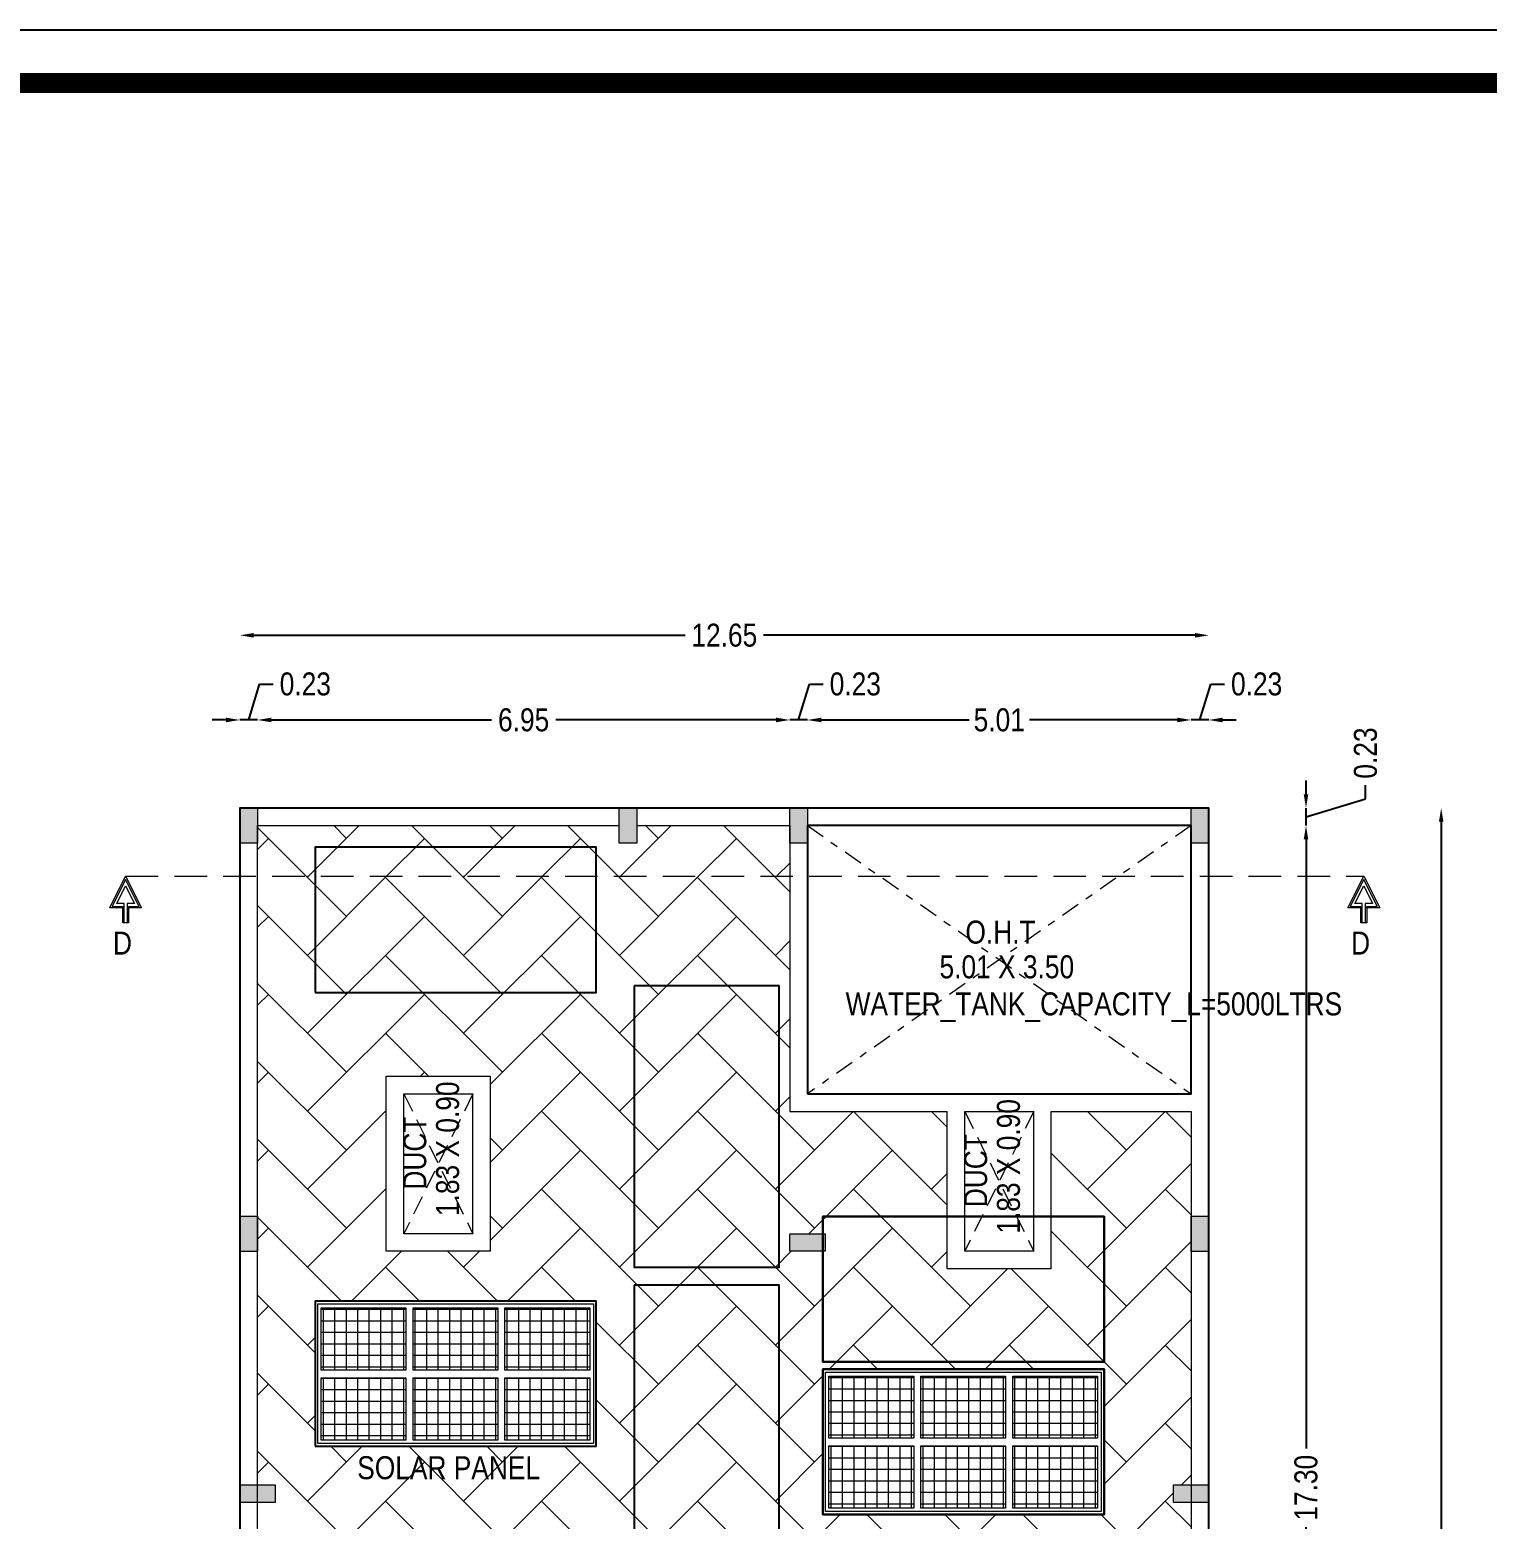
# Model space of a CAD drawing. Header units: metres. Extents: x 3750 to 6203, y 1588 to 3614.
# Drawn here: x 3777.58 to 3796.61, y 1796.74 to 1816.2 of the extents above; entities that cross this region are included whole.
import ezdxf

# ---------------------------------------------------------------- set-up
doc = ezdxf.new("R2010")
doc.units = ezdxf.units.M
for name, pattern in [('DASHDOT2', [0.5, 0.25, -0.125, 0, -0.125]), ('DASHED', [0.75, 0.5, -0.25]), ('HIDDEN2', [0.1875, 0.125, -0.0625])]:
    doc.linetypes.add(name, pattern=pattern)
for name, color, linetype in [('BLK_4_FLR_3_ROOF_AREA', 54, 'Continuous'), ('SOLAR_PANEL', 3, 'Continuous'), ('WATER_TANK_CALCULATION', 2, 'Continuous')]:
    doc.layers.add(name, color=color, linetype=linetype)
doc.styles.add('style2a', font='swissc.ttf')
doc.dimstyles.get("Standard").update_dxf_attribs({"dimtxt": 0.3, "dimasz": 0.18, "dimexe": 0.18, "dimexo": 0.0625, "dimgap": 0.09, "dimtad": 0, "dimzin": 0, "dimdsep": 46, "dimtxsty": 'style2a', "dimcen": 0.09, "dimse1": 1, "dimse2": 1, "dimadec": 0, "dimazin": 0, "dimtfac": 1, "dimtofl": 0, "dimtmove": 0, "dimatfit": 3, "dimfxl": 0, "dimtolj": 1, "dimtzin": 0, "dimarcsym": 0})
pattern_1 = [(45, (-28242.2501, 1571.9487), (0, 1.018233765), [2.16, -0.72]), (135, (-28241.74095, 1572.45784), (1e-16, 1.018233765), [2.16, -0.72])]
pattern_2 = [(0, (1381.8894, 2214.24417), (0, 0.15), []), (90, (1381.8894, 2214.24417), (-0.15, 0), [])]
pattern_3 = [(0, (1375.25971, 2215.13408), (0, 0.15), []), (90, (1375.25971, 2215.13408), (-0.15, 0), [])]

# ---------------------------------------------------------------- blocks, each defined once
blk = doc.blocks.new('*D181')
at = {"color": 0, "lineweight": -2, "ltscale": 10}
for p, q in [((3780.435, 1807.181), (3780.575, 1807.65)), ((3780.575, 1807.65), (3780.755, 1807.65)), ((3780.14, 1807.181), (3779.96, 1807.181)), ((3780.549, 1807.181), (3780.32, 1807.181)), ((3780.729, 1807.181), (3780.909, 1807.181))]:
    blk.add_line(p, q, dxfattribs=at)
at = {"color": 0, "ltscale": 10}
for points in [[(3780.14, 1807.211), (3780.14, 1807.151), (3780.32, 1807.181)], [(3780.729, 1807.211), (3780.729, 1807.151), (3780.549, 1807.181)]]:
    blk.add_solid(points, dxfattribs=at)
at = {"layer": 'Defpoints', "color": 0, "ltscale": 10}
for p in [(3780.32, 1807.181), (3780.32, 1805.726), (3780.549, 1805.726)]:
    blk.add_point(p, dxfattribs=at)
at = {"color": 0, "lineweight": 18, "ltscale": 10, "insert": (3781.174, 1807.65), "char_height": 0.3, "attachment_point": 5, "style": 'style2a'}
blk.add_mtext('\\A1;0.23', dxfattribs=at)
blk = doc.blocks.new('*D182')
at = {"color": 0, "lineweight": -2, "ltscale": 10}
for p, q in [((3780.73, 1807.181), (3783.607, 1807.181)), ((3787.32, 1807.181), (3784.443, 1807.181))]:
    blk.add_line(p, q, dxfattribs=at)
at = {"color": 0, "ltscale": 10}
for points in [[(3780.73, 1807.211), (3780.73, 1807.151), (3780.55, 1807.181)], [(3787.32, 1807.211), (3787.32, 1807.151), (3787.5, 1807.181)]]:
    blk.add_solid(points, dxfattribs=at)
at = {"layer": 'Defpoints', "color": 0, "ltscale": 10}
for p in [(3787.5, 1807.181), (3780.55, 1805.284), (3787.5, 1805.284)]:
    blk.add_point(p, dxfattribs=at)
at = {"color": 0, "lineweight": 18, "ltscale": 10, "insert": (3784.025, 1807.181), "char_height": 0.3, "attachment_point": 5, "style": 'style2a'}
blk.add_mtext('\\A1;6.95', dxfattribs=at)
blk = doc.blocks.new('*D183')
at = {"color": 0, "lineweight": -2, "ltscale": 10}
for p, q in [((3780.5, 1808.287), (3786.133, 1808.287)), ((3792.79, 1808.287), (3787.157, 1808.287))]:
    blk.add_line(p, q, dxfattribs=at)
at = {"color": 0, "ltscale": 10}
for points in [[(3780.5, 1808.317), (3780.5, 1808.257), (3780.32, 1808.287)], [(3792.79, 1808.317), (3792.79, 1808.257), (3792.97, 1808.287)]]:
    blk.add_solid(points, dxfattribs=at)
at = {"layer": 'Defpoints', "color": 0, "ltscale": 10}
for p in [(3780.32, 1808.287), (3780.32, 1806.031), (3792.97, 1806.031)]:
    blk.add_point(p, dxfattribs=at)
at = {"color": 0, "lineweight": 18, "ltscale": 10, "insert": (3786.645, 1808.287), "char_height": 0.3, "attachment_point": 5, "style": 'style2a'}
blk.add_mtext('\\A1;12.65', dxfattribs=at)
blk = doc.blocks.new('*D160')
at = {"color": 0, "lineweight": -2, "ltscale": 10}
for p, q in [((3792.855, 1807.181), (3792.996, 1807.65)), ((3792.996, 1807.65), (3793.176, 1807.65)), ((3792.561, 1807.181), (3792.381, 1807.181)), ((3792.97, 1807.181), (3792.741, 1807.181)), ((3793.15, 1807.181), (3793.33, 1807.181))]:
    blk.add_line(p, q, dxfattribs=at)
at = {"color": 0, "ltscale": 10}
for points in [[(3792.561, 1807.211), (3792.561, 1807.151), (3792.741, 1807.181)], [(3793.15, 1807.211), (3793.15, 1807.151), (3792.97, 1807.181)]]:
    blk.add_solid(points, dxfattribs=at)
at = {"layer": 'Defpoints', "color": 0, "ltscale": 10}
for p in [(3792.741, 1807.181), (3792.741, 1805.726), (3792.97, 1805.726)]:
    blk.add_point(p, dxfattribs=at)
at = {"color": 0, "lineweight": 18, "ltscale": 10, "insert": (3793.595, 1807.65), "char_height": 0.3, "attachment_point": 5, "style": 'style2a'}
blk.add_mtext('\\A1;0.23', dxfattribs=at)
blk = doc.blocks.new('*D161')
at = {"color": 0, "lineweight": -2, "ltscale": 10}
for p, q in [((3796.005, 1805.851), (3796.005, 1794.358)), ((3796.005, 1781.827), (3796.005, 1793.321))]:
    blk.add_line(p, q, dxfattribs=at)
at = {"color": 0, "ltscale": 10}
for points in [[(3795.975, 1805.851), (3796.035, 1805.851), (3796.005, 1806.031)], [(3795.975, 1781.827), (3796.035, 1781.827), (3796.005, 1781.647)]]:
    blk.add_solid(points, dxfattribs=at)
at = {"layer": 'Defpoints', "color": 0, "ltscale": 10}
for p in [(3792.97, 1806.031), (3796.005, 1806.031), (3792.97, 1781.647)]:
    blk.add_point(p, dxfattribs=at)
at = {"color": 0, "lineweight": 18, "ltscale": 10, "insert": (3796.005, 1793.839), "char_height": 0.3, "attachment_point": 5, "rotation": 90, "style": 'style2a'}
blk.add_mtext('\\A1;24.38', dxfattribs=at)
blk = doc.blocks.new('*D162')
at = {"color": 0, "lineweight": -2, "ltscale": 10}
for p, q in [((3794.24, 1806.211), (3794.24, 1806.391)), ((3795.017, 1806.15), (3795.017, 1806.33)), ((3794.24, 1805.916), (3795.017, 1806.15)), ((3794.24, 1805.801), (3794.24, 1806.031)), ((3794.24, 1805.621), (3794.24, 1805.441))]:
    blk.add_line(p, q, dxfattribs=at)
at = {"color": 0, "ltscale": 10}
for points in [[(3794.21, 1806.211), (3794.27, 1806.211), (3794.24, 1806.031)], [(3794.21, 1805.621), (3794.27, 1805.621), (3794.24, 1805.801)]]:
    blk.add_solid(points, dxfattribs=at)
at = {"layer": 'Defpoints', "color": 0, "ltscale": 10}
for p in [(3792.435, 1806.031), (3794.24, 1806.031), (3792.435, 1805.801)]:
    blk.add_point(p, dxfattribs=at)
at = {"color": 0, "lineweight": 18, "ltscale": 10, "insert": (3795.017, 1806.749), "char_height": 0.3, "attachment_point": 5, "rotation": 90, "style": 'style2a'}
blk.add_mtext('\\A1;0.23', dxfattribs=at)
blk = doc.blocks.new('*D166')
at = {"color": 0, "lineweight": -2, "ltscale": 10}
for p, q in [((3794.24, 1805.621), (3794.24, 1797.666)), ((3794.24, 1788.685), (3794.24, 1796.64))]:
    blk.add_line(p, q, dxfattribs=at)
at = {"color": 0, "ltscale": 10}
for points in [[(3794.21, 1805.621), (3794.27, 1805.621), (3794.24, 1805.801)], [(3794.21, 1788.685), (3794.27, 1788.685), (3794.24, 1788.505)]]:
    blk.add_solid(points, dxfattribs=at)
at = {"layer": 'Defpoints', "color": 0, "ltscale": 10}
for p in [(3792.435, 1805.801), (3794.24, 1805.801), (3792.435, 1788.505)]:
    blk.add_point(p, dxfattribs=at)
at = {"color": 0, "lineweight": 18, "ltscale": 10, "insert": (3794.24, 1797.153), "char_height": 0.3, "attachment_point": 5, "rotation": 90, "style": 'style2a'}
blk.add_mtext('\\A1;17.30', dxfattribs=at)
blk = doc.blocks.new('*D185')
at = {"color": 0, "lineweight": -2, "ltscale": 10}
for p, q in [((3787.615, 1807.181), (3787.756, 1807.65)), ((3787.756, 1807.65), (3787.936, 1807.65)), ((3787.321, 1807.181), (3787.141, 1807.181)), ((3787.73, 1807.181), (3787.501, 1807.181)), ((3787.91, 1807.181), (3788.09, 1807.181))]:
    blk.add_line(p, q, dxfattribs=at)
at = {"color": 0, "ltscale": 10}
for points in [[(3787.321, 1807.211), (3787.321, 1807.151), (3787.501, 1807.181)], [(3787.91, 1807.211), (3787.91, 1807.151), (3787.73, 1807.181)]]:
    blk.add_solid(points, dxfattribs=at)
at = {"layer": 'Defpoints', "color": 0, "ltscale": 10}
for p in [(3787.501, 1807.181), (3787.501, 1805.726), (3787.73, 1805.726)]:
    blk.add_point(p, dxfattribs=at)
at = {"color": 0, "lineweight": 18, "ltscale": 10, "insert": (3788.355, 1807.65), "char_height": 0.3, "attachment_point": 5, "style": 'style2a'}
blk.add_mtext('\\A1;0.23', dxfattribs=at)
blk = doc.blocks.new('*D186')
at = {"color": 0, "lineweight": -2, "ltscale": 10}
for p, q in [((3787.911, 1807.181), (3789.842, 1807.181)), ((3792.56, 1807.181), (3790.628, 1807.181))]:
    blk.add_line(p, q, dxfattribs=at)
at = {"color": 0, "ltscale": 10}
for points in [[(3787.911, 1807.211), (3787.911, 1807.151), (3787.731, 1807.181)], [(3792.56, 1807.211), (3792.56, 1807.151), (3792.74, 1807.181)]]:
    blk.add_solid(points, dxfattribs=at)
at = {"layer": 'Defpoints', "color": 0, "ltscale": 10}
for p in [(3787.731, 1807.181), (3787.731, 1805.726), (3792.74, 1805.571)]:
    blk.add_point(p, dxfattribs=at)
at = {"color": 0, "lineweight": 18, "ltscale": 10, "insert": (3790.235, 1807.181), "char_height": 0.3, "attachment_point": 5, "style": 'style2a'}
blk.add_mtext('\\A1;5.01', dxfattribs=at)

msp = doc.modelspace()

# ---------------------------------------------------------------- hatches: boundary and pattern name
at = {"lineweight": 18, "ltscale": 10}
h = msp.add_hatch(color=256, dxfattribs=at)
h.dxf.hatch_style = 1
h.paths.add_polyline_path([(3780.3204, 1805.5713), (3780.5504, 1805.5713), (3780.5504, 1806.0313), (3780.3204, 1806.0313)])
h = msp.add_hatch(color=256, dxfattribs=at)
h.dxf.hatch_style = 1
h.paths.add_polyline_path([(3785.272, 1805.5713), (3785.502, 1805.5713), (3785.502, 1806.0313), (3785.272, 1806.0313)])
h = msp.add_hatch(color=256, dxfattribs=at)
h.dxf.hatch_style = 1
h.paths.add_polyline_path([(3787.4996, 1805.5713), (3787.7296, 1805.5713), (3787.7296, 1806.0313), (3787.4996, 1806.0313)])
h = msp.add_hatch(color=256, dxfattribs=at)
h.dxf.hatch_style = 1
h.paths.add_polyline_path([(3792.7396, 1805.5713), (3792.9696, 1805.5713), (3792.9696, 1806.0313), (3792.7396, 1806.0313)])
h = msp.add_hatch(dxfattribs=at)
h.set_pattern_fill('AR-HBONE', color=256, scale=0.18)
h.set_pattern_definition(pattern_1)
h.paths.add_polyline_path([(3787.4996, 1805.1402), (3787.4996, 1805.8013), (3785.502, 1805.8013), (3785.502, 1805.5713), (3785.272, 1805.5713), (3785.272, 1805.8013), (3780.5504, 1805.8013), (3780.5504, 1805.5713), (3780.5504, 1805.1402)])
h = msp.add_hatch(dxfattribs=at)
h.set_pattern_fill('AR-HBONE', color=256, scale=0.18)
h.set_pattern_definition(pattern_1)
h.paths.add_polyline_path([(3789.5546, 1800.0111), (3789.5546, 1802.0679), (3787.4996, 1802.0679), (3787.4996, 1805.1402), (3780.5504, 1805.1402), (3780.5504, 1797.1921), (3780.7804, 1797.1921), (3780.7804, 1796.9621), (3780.5504, 1796.9621), (3780.5504, 1781.8772), (3785.272, 1781.8772), (3785.272, 1782.1072), (3785.502, 1782.1072), (3785.502, 1781.8772), (3787.2544, 1781.8772), (3787.2544, 1788.5052), (3791.2944, 1788.5052), (3791.2944, 1786.4934), (3792.7396, 1786.4934), (3792.7396, 1788.2752), (3792.5096, 1788.2752), (3792.5096, 1788.5052), (3792.7396, 1788.5052), (3792.7396, 1796.9621), (3792.5096, 1796.9621), (3792.5096, 1797.1921), (3792.7396, 1797.1921), (3792.7396, 1802.0679), (3790.9146, 1802.0679), (3790.9146, 1800.0111)])
h.paths.add_polyline_path([(3787.9312, 1798.7004), (3791.6032, 1798.7004), (3791.6032, 1796.8044), (3787.9312, 1796.8044)], flags=16)
h.paths.add_polyline_path([(3787.9672, 1798.6644), (3791.5672, 1798.6644), (3791.5672, 1796.8404), (3787.9672, 1796.8404)], flags=0)
h.paths.add_polyline_path([(3788.0105, 1797.6987), (3789.118, 1797.6987), (3789.118, 1796.8862), (3788.0105, 1796.8862)], flags=0)
h.paths.add_polyline_path([(3788.0105, 1797.7982), (3788.0105, 1798.6107), (3789.118, 1798.6107), (3789.118, 1797.7982)], flags=0)
h.paths.add_polyline_path([(3784.9735, 1796.4349), (3784.9735, 1794.5389), (3781.3015, 1794.5389), (3781.3015, 1796.4349)], flags=16)
h.paths.add_polyline_path([(3784.9735, 1797.6943), (3781.3015, 1797.6943), (3781.3015, 1799.5903), (3784.9735, 1799.5903)], flags=16)
h.paths.add_polyline_path([(3784.9375, 1796.3989), (3784.9375, 1794.5749), (3781.3375, 1794.5749), (3781.3375, 1796.3989)], flags=0)
h.paths.add_polyline_path([(3784.9375, 1797.7303), (3781.3375, 1797.7303), (3781.3375, 1799.5543), (3784.9375, 1799.5543)], flags=0)
h.paths.add_polyline_path([(3784.8883, 1796.3452), (3784.8883, 1795.5327), (3783.7808, 1795.5327), (3783.7808, 1796.3452)], flags=0)
h.paths.add_polyline_path([(3784.8883, 1797.7761), (3783.7808, 1797.7761), (3783.7808, 1798.5886), (3784.8883, 1798.5886)], flags=0)
h.paths.add_polyline_path([(3789.2105, 1797.6987), (3790.318, 1797.6987), (3790.318, 1796.8862), (3789.2105, 1796.8862)], flags=0)
h.paths.add_polyline_path([(3784.8883, 1795.4332), (3784.8883, 1794.6207), (3783.7808, 1794.6207), (3783.7808, 1795.4332)], flags=0)
h.paths.add_polyline_path([(3784.8883, 1798.6881), (3783.7808, 1798.6881), (3783.7808, 1799.5006), (3784.8883, 1799.5006)], flags=0)
h.paths.add_polyline_path([(3789.2105, 1797.7982), (3789.2105, 1798.6107), (3790.318, 1798.6107), (3790.318, 1797.7982)], flags=0)
h.paths.add_polyline_path([(3783.6883, 1796.3452), (3783.6883, 1795.5327), (3782.5808, 1795.5327), (3782.5808, 1796.3452)], flags=0)
h.paths.add_polyline_path([(3783.6883, 1797.7761), (3782.5808, 1797.7761), (3782.5808, 1798.5886), (3783.6883, 1798.5886)], flags=0)
h.paths.add_polyline_path([(3787.4996, 1800.2411), (3787.4996, 1800.4711), (3787.9596, 1800.4711), (3787.9596, 1800.2411)], flags=16)
h.paths.add_polyline_path([(3787.4996, 1793.8421), (3787.9596, 1793.8421), (3787.9596, 1793.6121), (3787.4996, 1793.6121)], flags=16)
h.paths.add_polyline_path([(3783.6883, 1795.4332), (3783.6883, 1794.6207), (3782.5808, 1794.6207), (3782.5808, 1795.4332)], flags=0)
h.paths.add_polyline_path([(3783.6883, 1798.6881), (3782.5808, 1798.6881), (3782.5808, 1799.5006), (3783.6883, 1799.5006)], flags=0)
h.paths.add_polyline_path([(3790.4105, 1797.6987), (3791.518, 1797.6987), (3791.518, 1796.8862), (3790.4105, 1796.8862)], flags=0)
h.paths.add_polyline_path([(3790.4105, 1797.7982), (3790.4105, 1798.6107), (3791.518, 1798.6107), (3791.518, 1797.7982)], flags=0)
h.paths.add_polyline_path([(3782.4883, 1796.3452), (3782.4883, 1795.5327), (3781.3808, 1795.5327), (3781.3808, 1796.3452)], flags=0)
h.paths.add_polyline_path([(3782.4883, 1797.7761), (3781.3808, 1797.7761), (3781.3808, 1798.5886), (3782.4883, 1798.5886)], flags=0)
h.paths.add_polyline_path([(3783.5912, 1800.2411), (3782.2312, 1800.2411), (3782.2312, 1802.5279), (3783.5912, 1802.5279)], flags=16)
h.paths.add_polyline_path([(3787.9312, 1792.7188), (3791.6032, 1792.7188), (3791.6032, 1790.8228), (3787.9312, 1790.8228)], flags=16)
h.paths.add_polyline_path([(3787.9672, 1792.6828), (3791.5672, 1792.6828), (3791.5672, 1790.8588), (3787.9672, 1790.8588)], flags=0)
h.paths.add_polyline_path([(3782.4883, 1795.4332), (3782.4883, 1794.6207), (3781.3808, 1794.6207), (3781.3808, 1795.4332)], flags=0)
h.paths.add_polyline_path([(3782.4883, 1798.6881), (3781.3808, 1798.6881), (3781.3808, 1799.5006), (3782.4883, 1799.5006)], flags=0)
h.paths.add_polyline_path([(3788.0105, 1792.6291), (3789.118, 1792.6291), (3789.118, 1791.8166), (3788.0105, 1791.8166)], flags=0)
h.paths.add_polyline_path([(3783.5912, 1793.6121), (3783.5912, 1791.3252), (3782.2312, 1791.3252), (3782.2312, 1793.6121)], flags=16)
h.paths.add_polyline_path([(3783.3612, 1800.4711), (3782.4612, 1800.4711), (3782.4612, 1802.2979), (3783.3612, 1802.2979)], flags=0)
h.paths.add_polyline_path([(3783.3612, 1793.3821), (3783.3612, 1791.5552), (3782.4612, 1791.5552), (3782.4612, 1793.3821)], flags=0)
h.paths.add_polyline_path([(3789.2105, 1792.6291), (3790.318, 1792.6291), (3790.318, 1791.8166), (3789.2105, 1791.8166)], flags=0)
h.paths.add_polyline_path([(3788.0105, 1791.7171), (3789.118, 1791.7171), (3789.118, 1790.9046), (3788.0105, 1790.9046)], flags=0)
h.paths.add_polyline_path([(3790.4105, 1792.6291), (3791.518, 1792.6291), (3791.518, 1791.8166), (3790.4105, 1791.8166)], flags=0)
h.paths.add_polyline_path([(3789.2105, 1791.7171), (3790.318, 1791.7171), (3790.318, 1790.9046), (3789.2105, 1790.9046)], flags=0)
h.paths.add_polyline_path([(3790.4105, 1791.7171), (3791.518, 1791.7171), (3791.518, 1790.9046), (3790.4105, 1790.9046)], flags=0)
h.paths.add_polyline_path([(3784.9735, 1790.1626), (3784.9735, 1788.2666), (3781.3015, 1788.2666), (3781.3015, 1790.1626)], flags=16)
h.paths.add_polyline_path([(3784.9375, 1790.1266), (3784.9375, 1788.3026), (3781.3375, 1788.3026), (3781.3375, 1790.1266)], flags=0)
h.paths.add_polyline_path([(3784.8883, 1790.0729), (3784.8883, 1789.2604), (3783.7808, 1789.2604), (3783.7808, 1790.0729)], flags=0)
h.paths.add_polyline_path([(3783.6883, 1790.0729), (3783.6883, 1789.2604), (3782.5808, 1789.2604), (3782.5808, 1790.0729)], flags=0)
h.paths.add_polyline_path([(3784.8883, 1789.1609), (3784.8883, 1788.3484), (3783.7808, 1788.3484), (3783.7808, 1789.1609)], flags=0)
h.paths.add_polyline_path([(3782.4883, 1790.0729), (3782.4883, 1789.2604), (3781.3808, 1789.2604), (3781.3808, 1790.0729)], flags=0)
h.paths.add_polyline_path([(3783.6883, 1789.1609), (3783.6883, 1788.3484), (3782.5808, 1788.3484), (3782.5808, 1789.1609)], flags=0)
h.paths.add_polyline_path([(3785.502, 1788.5052), (3785.502, 1788.0452), (3785.272, 1788.0452), (3785.272, 1788.5052)], flags=16)
h.paths.add_polyline_path([(3782.4883, 1789.1609), (3782.4883, 1788.3484), (3781.3808, 1788.3484), (3781.3808, 1789.1609)], flags=0)
h.paths.add_polyline_path([(3784.9735, 1785.999), (3784.9735, 1784.103), (3781.3015, 1784.103), (3781.3015, 1785.999)], flags=16)
h.paths.add_polyline_path([(3784.9375, 1785.963), (3784.9375, 1784.139), (3781.3375, 1784.139), (3781.3375, 1785.963)], flags=0)
h.paths.add_polyline_path([(3784.8883, 1785.9093), (3784.8883, 1785.0968), (3783.7808, 1785.0968), (3783.7808, 1785.9093)], flags=0)
h.paths.add_polyline_path([(3783.6883, 1785.9093), (3783.6883, 1785.0968), (3782.5808, 1785.0968), (3782.5808, 1785.9093)], flags=0)
h.paths.add_polyline_path([(3782.4883, 1785.9093), (3782.4883, 1785.0968), (3781.3808, 1785.0968), (3781.3808, 1785.9093)], flags=0)
h.paths.add_polyline_path([(3784.8883, 1784.9973), (3784.8883, 1784.1848), (3783.7808, 1784.1848), (3783.7808, 1784.9973)], flags=0)
h.paths.add_polyline_path([(3783.6883, 1784.9973), (3783.6883, 1784.1848), (3782.5808, 1784.1848), (3782.5808, 1784.9973)], flags=0)
h.paths.add_polyline_path([(3782.4883, 1784.9973), (3782.4883, 1784.1848), (3781.3808, 1784.1848), (3781.3808, 1784.9973)], flags=0)
h.paths.add_polyline_path([(3786.1321, 1794.4754), (3788.7565, 1794.4754), (3788.7565, 1794.947), (3786.1321, 1794.947)], flags=24)
h.paths.add_polyline_path([(3781.7736, 1797.1787), (3784.1678, 1797.1787), (3784.1678, 1797.6503), (3781.7736, 1797.6503)], flags=24)
h.paths.add_polyline_path([(3781.7736, 1794.0233), (3784.1678, 1794.0233), (3784.1678, 1794.4949), (3781.7736, 1794.4949)], flags=24)
h.paths.add_polyline_path([(3781.7736, 1783.5874), (3784.1678, 1783.5874), (3784.1678, 1784.059), (3781.7736, 1784.059)], flags=24)
h.paths.add_polyline_path([(3781.7736, 1787.751), (3784.1678, 1787.751), (3784.1678, 1788.2226), (3781.7736, 1788.2226)], flags=24)
h.paths.add_polyline_path([(3788.4033, 1790.3072), (3790.7974, 1790.3072), (3790.7974, 1790.7788), (3788.4033, 1790.7788)], flags=24)
h.paths.add_polyline_path([(3788.4033, 1796.2888), (3790.7974, 1796.2888), (3790.7974, 1796.7604), (3788.4033, 1796.7604)], flags=24)
h.paths.add_polyline_path([(3783.2643, 1791.7087), (3783.2643, 1793.6502), (3782.8023, 1793.6502), (3782.8023, 1791.7087)], flags=24)
h.paths.add_polyline_path([(3782.8389, 1792.0528), (3782.8389, 1793.0913), (3782.3673, 1793.0913), (3782.3673, 1792.0528)], flags=8)
h.paths.add_polyline_path([(3783.2643, 1800.6245), (3783.2643, 1802.5661), (3782.8023, 1802.5661), (3782.8023, 1800.6245)], flags=24)
h.paths.add_polyline_path([(3782.8389, 1800.9686), (3782.8389, 1802.0071), (3782.3673, 1802.0071), (3782.3673, 1800.9686)], flags=8)
h = msp.add_hatch(color=256, dxfattribs=at)
h.dxf.hatch_style = 1
h.paths.add_polyline_path([(3780.3204, 1800.2401), (3780.5504, 1800.2401), (3780.5504, 1800.7001), (3780.3204, 1800.7001)])
h = msp.add_hatch(color=256, dxfattribs=at)
h.dxf.hatch_style = 1
h.paths.add_polyline_path([(3792.7396, 1800.2401), (3792.9696, 1800.2401), (3792.9696, 1800.7001), (3792.7396, 1800.7001)])
h = msp.add_hatch(color=256, dxfattribs=at)
h.dxf.hatch_style = 1
h.paths.add_polyline_path([(3787.4996, 1800.4711), (3787.4996, 1800.2411), (3787.9596, 1800.2411), (3787.9596, 1800.4711)])
at = {"linetype": 'ByBlock', "lineweight": 18}
h = msp.add_hatch(dxfattribs=at)
h.set_pattern_fill('NET', color=256, scale=1.2)
h.set_pattern_definition(pattern_3)
h.paths.add_polyline_path([(3782.4883, 1799.5006), (3781.3808, 1799.5006), (3781.3808, 1798.6881), (3782.4883, 1798.6881)])
h = msp.add_hatch(dxfattribs=at)
h.set_pattern_fill('NET', color=256, scale=1.2)
h.set_pattern_definition(pattern_3)
h.paths.add_polyline_path([(3783.6883, 1799.5006), (3782.5808, 1799.5006), (3782.5808, 1798.6881), (3783.6883, 1798.6881)])
h = msp.add_hatch(dxfattribs=at)
h.set_pattern_fill('NET', color=256, scale=1.2)
h.set_pattern_definition(pattern_3)
h.paths.add_polyline_path([(3784.8883, 1799.5006), (3783.7808, 1799.5006), (3783.7808, 1798.6881), (3784.8883, 1798.6881)])
h = msp.add_hatch(dxfattribs=at)
h.set_pattern_fill('NET', color=256, scale=1.2)
h.set_pattern_definition(pattern_3)
h.paths.add_polyline_path([(3782.4883, 1798.5886), (3781.3808, 1798.5886), (3781.3808, 1797.7761), (3782.4883, 1797.7761)])
h = msp.add_hatch(dxfattribs=at)
h.set_pattern_fill('NET', color=256, scale=1.2)
h.set_pattern_definition(pattern_3)
h.paths.add_polyline_path([(3783.6883, 1798.5886), (3782.5808, 1798.5886), (3782.5808, 1797.7761), (3783.6883, 1797.7761)])
h = msp.add_hatch(dxfattribs=at)
h.set_pattern_fill('NET', color=256, scale=1.2)
h.set_pattern_definition(pattern_3)
h.paths.add_polyline_path([(3784.8883, 1798.5886), (3783.7808, 1798.5886), (3783.7808, 1797.7761), (3784.8883, 1797.7761)])
h = msp.add_hatch(dxfattribs=at)
h.set_pattern_fill('NET', color=256, scale=1.2)
h.set_pattern_definition(pattern_2)
h.paths.add_polyline_path([(3789.118, 1798.6107), (3788.0105, 1798.6107), (3788.0105, 1797.7982), (3789.118, 1797.7982)])
h = msp.add_hatch(dxfattribs=at)
h.set_pattern_fill('NET', color=256, scale=1.2)
h.set_pattern_definition(pattern_2)
h.paths.add_polyline_path([(3790.318, 1798.6107), (3789.2105, 1798.6107), (3789.2105, 1797.7982), (3790.318, 1797.7982)])
h = msp.add_hatch(dxfattribs=at)
h.set_pattern_fill('NET', color=256, scale=1.2)
h.set_pattern_definition(pattern_2)
h.paths.add_polyline_path([(3791.518, 1798.6107), (3790.4105, 1798.6107), (3790.4105, 1797.7982), (3791.518, 1797.7982)])
h = msp.add_hatch(dxfattribs=at)
h.set_pattern_fill('NET', color=256, scale=1.2)
h.set_pattern_definition(pattern_2)
h.paths.add_polyline_path([(3789.118, 1797.6987), (3788.0105, 1797.6987), (3788.0105, 1796.8862), (3789.118, 1796.8862)])
h = msp.add_hatch(dxfattribs=at)
h.set_pattern_fill('NET', color=256, scale=1.2)
h.set_pattern_definition(pattern_2)
h.paths.add_polyline_path([(3790.318, 1797.6987), (3789.2105, 1797.6987), (3789.2105, 1796.8862), (3790.318, 1796.8862)])
h = msp.add_hatch(dxfattribs=at)
h.set_pattern_fill('NET', color=256, scale=1.2)
h.set_pattern_definition(pattern_2)
h.paths.add_polyline_path([(3791.518, 1797.6987), (3790.4105, 1797.6987), (3790.4105, 1796.8862), (3791.518, 1796.8862)])
at = {"lineweight": 18, "ltscale": 10}
h = msp.add_hatch(color=256, dxfattribs=at)
h.dxf.hatch_style = 1
h.paths.add_polyline_path([(3780.3204, 1797.1921), (3780.3204, 1796.9621), (3780.7804, 1796.9621), (3780.7804, 1797.1921)])
h = msp.add_hatch(color=256, dxfattribs=at)
h.dxf.hatch_style = 1
h.paths.add_polyline_path([(3792.5096, 1797.1921), (3792.5096, 1796.9621), (3792.9696, 1796.9621), (3792.9696, 1797.1921)])

# ---------------------------------------------------------------- linework, layer by layer
for p, q in [((3780.3204, 1781.6472, 3.6689), (3780.3204, 1806.0313, 3.6689)), ((3780.3204, 1806.0313, 3.6689), (3792.9696, 1806.0313, 3.6689)), ((3792.9696, 1806.0313, 3.6689), (3792.9696, 1781.6472, 3.6689)), ((3780.5504, 1781.8772, 3.6689), (3780.5504, 1805.8013, 3.6689)), ((3780.5504, 1805.8013, 3.6689), (3785.272, 1805.8013, 3.6689)), ((3785.502, 1805.8013, 3.6689), (3787.4996, 1805.8013, 3.6689)), ((3787.4996, 1805.8013, 3.6689), (3787.4996, 1802.0679, 3.6689)), ((3787.7296, 1805.8013, 3.6689), (3792.7396, 1805.8013, 3.6689)), ((3787.7296, 1805.8013, 3.6689), (3787.7296, 1802.2979, 3.6689)), ((3792.7396, 1805.8013, 3.6689), (3792.7396, 1802.2979, 3.6689)), ((3782.2312, 1802.5279, 3.6689), (3783.5912, 1802.5279, 3.6689)), ((3782.2312, 1800.2411, 3.6689), (3782.2312, 1802.5279, 3.6689)), ((3783.5912, 1800.2411, 3.6689), (3783.5912, 1802.5279, 3.6689)), ((3782.4612, 1802.2979, 3.6689), (3783.3612, 1802.2979, 3.6689)), ((3782.4612, 1800.4711, 3.6689), (3782.4612, 1802.2979, 3.6689)), ((3783.3612, 1800.4711, 3.6689), (3783.3612, 1802.2979, 3.6689)), ((3787.7296, 1802.2979, 3.6689), (3792.7396, 1802.2979, 3.6689)), ((3787.4996, 1802.0679, 3.6689), (3789.5546, 1802.0679, 3.6689)), ((3789.5546, 1800.0111, 3.6689), (3789.5546, 1802.0679, 3.6689)), ((3789.7846, 1802.0679, 3.6689), (3790.6846, 1802.0679, 3.6689)), ((3789.7846, 1800.2411, 3.6689), (3789.7846, 1802.0679, 3.6689)), ((3790.6846, 1800.2411, 3.6689), (3790.6846, 1802.0679, 3.6689)), ((3790.9146, 1802.0679, 3.6689), (3792.7396, 1802.0679, 3.6689)), ((3790.9146, 1800.0111, 3.6689), (3790.9146, 1802.0679, 3.6689)), ((3792.7396, 1802.0679, 3.6689), (3792.7396, 1781.8772, 3.6689)), ((3783.3612, 1800.4711, 3.6689), (3782.4612, 1800.4711, 3.6689)), ((3783.5912, 1800.2411, 3.6689), (3782.2312, 1800.2411, 3.6689)), ((3790.6846, 1800.2411, 3.6689), (3789.7846, 1800.2411, 3.6689)), ((3790.9146, 1800.0111, 3.6689), (3789.5546, 1800.0111, 3.6689))]:
    msp.add_line(p, q, dxfattribs=at)
at = {"linetype": 'DASHDOT2', "lineweight": 18}
for p, q in [((3787.7296, 1805.8013, 3.6689), (3792.7396, 1802.2979, 3.6689)), ((3792.7396, 1805.8013, 3.6689), (3787.7296, 1802.2979, 3.6689))]:
    msp.add_line(p, q, dxfattribs=at)
at = {"linetype": 'ByBlock', "lineweight": 18}
for p, q in [((3778.6213, 1804.7262), (3778.8283, 1805.1402)), ((3778.8283, 1805.1402), (3779.0366, 1804.7254)), ((3794.7869, 1804.7262), (3794.9939, 1805.1402)), ((3794.9939, 1805.1402), (3795.2022, 1804.7254)), ((3778.7899, 1804.7254), (3778.6201, 1804.7254)), ((3778.7899, 1804.5319), (3778.7899, 1804.7254)), ((3779.0366, 1804.7254), (3778.8667, 1804.7254)), ((3778.8667, 1804.7254), (3778.8667, 1804.5319)), ((3794.9556, 1804.7254), (3794.7857, 1804.7254)), ((3794.9556, 1804.5319), (3794.9556, 1804.7254)), ((3795.2022, 1804.7254), (3795.0323, 1804.7254)), ((3795.0323, 1804.7254), (3795.0323, 1804.5319)), ((3778.8667, 1804.5319), (3778.7899, 1804.5319)), ((3795.0323, 1804.5319), (3794.9556, 1804.5319))]:
    msp.add_line(p, q, dxfattribs=at)
at = {"linetype": 'DASHED', "lineweight": 18, "ltscale": 0.85}
msp.add_line((3778.8283, 1805.1402), (3794.9939, 1805.1402), dxfattribs=at)
at = {"linetype": 'HIDDEN2', "lineweight": 18, "ltscale": 2}
for p, q in [((3783.3612, 1802.2979, 3.6689), (3782.4612, 1800.4711, 3.6689)), ((3782.4612, 1802.2979, 3.6689), (3783.3612, 1800.4711, 3.6689)), ((3790.6846, 1802.0679, 3.6689), (3789.7846, 1800.2411, 3.6689)), ((3789.7846, 1802.0679, 3.6689), (3790.6846, 1800.2411, 3.6689))]:
    msp.add_line(p, q, dxfattribs=at)
msp.add_lwpolyline([(3757.3408, 1816.1962), (3848.9056, 1816.1962), (3848.9056, 1743.751), (3757.3408, 1743.751)], close=True)
at = {"const_width": 0.2622}
msp.add_lwpolyline([(3758.0356, 1744.4458), (3848.2108, 1744.4458), (3848.2108, 1815.5014), (3758.0356, 1815.5014)], close=True, dxfattribs=at)
at = {"lineweight": 18, "ltscale": 10, "elevation": 3.6689}
for points in [[(3780.5504, 1805.5713), (3780.3204, 1805.5713), (3780.3204, 1806.0313), (3780.5504, 1806.0313), (3780.5504, 1805.5713)], [(3785.502, 1805.5713), (3785.272, 1805.5713), (3785.272, 1806.0313), (3785.502, 1806.0313), (3785.502, 1805.5713)], [(3787.7296, 1805.5713), (3787.4996, 1805.5713), (3787.4996, 1806.0313), (3787.7296, 1806.0313), (3787.7296, 1805.5713)], [(3792.9696, 1805.5713), (3792.7396, 1805.5713), (3792.7396, 1806.0313), (3792.9696, 1806.0313), (3792.9696, 1805.5713)], [(3780.5504, 1800.2401), (3780.3204, 1800.2401), (3780.3204, 1800.7001), (3780.5504, 1800.7001), (3780.5504, 1800.2401)], [(3792.9696, 1800.2401), (3792.7396, 1800.2401), (3792.7396, 1800.7001), (3792.9696, 1800.7001), (3792.9696, 1800.2401)], [(3787.4996, 1800.2411), (3787.4996, 1800.4711), (3787.9596, 1800.4711), (3787.9596, 1800.2411), (3787.4996, 1800.2411)], [(3780.3204, 1796.9621), (3780.3204, 1797.1921), (3780.7804, 1797.1921), (3780.7804, 1796.9621), (3780.3204, 1796.9621)], [(3792.5096, 1796.9621), (3792.5096, 1797.1921), (3792.9696, 1797.1921), (3792.9696, 1796.9621), (3792.5096, 1796.9621)]]:
    msp.add_lwpolyline(points, dxfattribs=at)
at = {"linetype": 'ByBlock', "lineweight": 18}
for points in [[(3778.8283, 1805.099), (3778.6511, 1804.7446), (3778.7899, 1804.7446), (3778.7899, 1804.7262)], [(3778.8091, 1804.5319), (3778.8091, 1804.783), (3778.7132, 1804.783), (3778.8283, 1805.0132), (3778.9434, 1804.783), (3778.8475, 1804.783), (3778.8475, 1804.7638), (3778.8475, 1804.5319)], [(3778.8667, 1804.7254), (3778.8667, 1804.7446), (3779.0055, 1804.7446), (3778.8283, 1805.099)], [(3794.9939, 1805.099), (3794.8167, 1804.7446), (3794.9556, 1804.7446), (3794.9556, 1804.7262)], [(3794.9747, 1804.5319), (3794.9747, 1804.783), (3794.8788, 1804.783), (3794.9939, 1805.0132), (3795.109, 1804.783), (3795.0131, 1804.783), (3795.0131, 1804.7638), (3795.0131, 1804.5319)], [(3795.0323, 1804.7254), (3795.0323, 1804.7446), (3795.1711, 1804.7446), (3794.9939, 1805.099)], [(3781.3015, 1797.6943), (3784.9735, 1797.6943), (3784.9735, 1799.5903), (3781.3015, 1799.5903), (3781.3015, 1797.6943)], [(3781.3375, 1799.5543), (3784.9375, 1799.5543), (3784.9375, 1797.7303), (3781.3375, 1797.7303), (3781.3375, 1799.5543)], [(3787.9672, 1798.6644), (3791.5672, 1798.6644), (3791.5672, 1796.8404), (3787.9672, 1796.8404), (3787.9672, 1798.6644)]]:
    msp.add_lwpolyline(points, dxfattribs=at)
for points in [[(3781.3015, 1799.5903), (3784.9735, 1799.5903), (3784.9735, 1797.6943), (3781.3015, 1797.6943)], [(3781.3808, 1799.5006), (3782.4883, 1799.5006), (3782.4883, 1798.6881), (3781.3808, 1798.6881)], [(3782.5808, 1799.5006), (3783.6883, 1799.5006), (3783.6883, 1798.6881), (3782.5808, 1798.6881)], [(3783.7808, 1799.5006), (3784.8883, 1799.5006), (3784.8883, 1798.6881), (3783.7808, 1798.6881)], [(3781.3808, 1798.5886), (3782.4883, 1798.5886), (3782.4883, 1797.7761), (3781.3808, 1797.7761)], [(3782.5808, 1798.5886), (3783.6883, 1798.5886), (3783.6883, 1797.7761), (3782.5808, 1797.7761)], [(3783.7808, 1798.5886), (3784.8883, 1798.5886), (3784.8883, 1797.7761), (3783.7808, 1797.7761)], [(3788.0105, 1798.6107), (3789.118, 1798.6107), (3789.118, 1797.7982), (3788.0105, 1797.7982)], [(3789.2105, 1798.6107), (3790.318, 1798.6107), (3790.318, 1797.7982), (3789.2105, 1797.7982)], [(3790.4105, 1798.6107), (3791.518, 1798.6107), (3791.518, 1797.7982), (3790.4105, 1797.7982)], [(3788.0105, 1797.6987), (3789.118, 1797.6987), (3789.118, 1796.8862), (3788.0105, 1796.8862)], [(3789.2105, 1797.6987), (3790.318, 1797.6987), (3790.318, 1796.8862), (3789.2105, 1796.8862)], [(3790.4105, 1797.6987), (3791.518, 1797.6987), (3791.518, 1796.8862), (3790.4105, 1796.8862)]]:
    msp.add_lwpolyline(points, close=True, dxfattribs=at)
at = {"layer": 'BLK_4_FLR_3_ROOF_AREA', "color": 54, "elevation": 3.6689}
msp.add_lwpolyline([(3780.3204, 1781.6472), (3792.9696, 1781.6472), (3792.9696, 1806.0313), (3780.3204, 1806.0313)], close=True, dxfattribs=at)
at = {"layer": 'SOLAR_PANEL'}
for points in [[(3781.3015, 1803.6225), (3784.9735, 1803.6225), (3784.9735, 1805.5185), (3781.3015, 1805.5185)], [(3785.4668, 1803.7065), (3785.4668, 1800.0345), (3787.3628, 1800.0345), (3787.3628, 1803.7065)], [(3787.9312, 1800.6949), (3791.6032, 1800.6949), (3791.6032, 1798.7989), (3787.9312, 1798.7989)], [(3787.9312, 1798.7989), (3791.6032, 1798.7989), (3791.6032, 1800.6949), (3787.9312, 1800.6949)], [(3785.4668, 1799.8005), (3785.4668, 1796.1285), (3787.3628, 1796.1285), (3787.3628, 1799.8005)], [(3781.3015, 1797.6943), (3784.9735, 1797.6943), (3784.9735, 1799.5903), (3781.3015, 1799.5903)], [(3787.9312, 1798.7004), (3791.6032, 1798.7004), (3791.6032, 1796.8044), (3787.9312, 1796.8044)], [(3787.9312, 1796.8044), (3791.6032, 1796.8044), (3791.6032, 1798.7004), (3787.9312, 1798.7004)]]:
    msp.add_lwpolyline(points, close=True, dxfattribs=at)
for points in [[(3787.9312, 1798.7989), (3791.6032, 1798.7989), (3791.6032, 1800.6949), (3787.9312, 1800.6949), (3787.9312, 1798.7989)], [(3787.9312, 1796.8044), (3791.6032, 1796.8044), (3791.6032, 1798.7004), (3787.9312, 1798.7004), (3787.9312, 1796.8044)]]:
    msp.add_lwpolyline(points, dxfattribs=at)
at = {"layer": 'WATER_TANK_CALCULATION', "elevation": 3.6689}
msp.add_lwpolyline([(3787.7296, 1802.2979), (3792.7396, 1802.2979), (3792.7396, 1805.8013), (3787.7296, 1805.8013)], close=True, dxfattribs=at)

# ---------------------------------------------------------------- texts
at = {"lineweight": 18, "style": 'style2a'}
for s, p in [('D', (3778.6629, 1804.1168)), ('O.H.T', (3789.793, 1804.2602)), ('D', (3794.8285, 1804.1168)), ('5.01 X 3.50', (3789.4544, 1803.8068)), ('SOLAR PANEL', (3781.8522, 1797.2645))]:
    msp.add_text(s, height=0.3, dxfattribs=at).set_placement(p)
for s, p in [('1.83 X 0.90', (3783.1812, 1800.7015, 3.6689)), ('1.83 X 0.90', (3790.5046, 1800.4715, 3.6689)), ('DUCT', (3782.7531, 1801.0472, 7.3378)), ('DUCT', (3790.0765, 1800.8172, 7.3378))]:
    msp.add_text(s, height=0.3, rotation=90, dxfattribs=at).set_placement(p)
at = {"layer": 'WATER_TANK_CALCULATION', "color": 150, "insert": (3788.2285, 1803.6229), "char_height": 0.3, "width": 5.886899, "attachment_point": 1, "style": 'style2a'}
msp.add_mtext('WATER_TANK_CAPACITY_L=5000LTRS', dxfattribs=at)

# ---------------------------------------------------------------- dimensions: what is measured, and where the dimension line sits
at = {"lineweight": 18, "ltscale": 10}
for base, p1, p2, override, picture, middle in [((3780.3204, 1808.2866, 3.6689), (3792.9696, 1806.0313, 3.6689), (3780.3204, 1806.0313, 3.6689), {"dimtxt": 0.3, "dimdec": 2, "dimtxsty": 'style2a'}, '*D183', (3786.645, 1808.2866, 3.6689)), ((3780.3204, 1807.1806, 3.6689), (3780.549, 1805.7265, 3.6689), (3780.3204, 1805.7265, 3.6689), {"dimtmove": 1}, '*D181', (3780.8454, 1807.6498, 3.6689)), ((3787.501, 1807.1806, 3.6689), (3787.7296, 1805.7265, 3.6689), (3787.501, 1805.7265, 3.6689), {"dimtmove": 1}, '*D185', (3788.0261, 1807.6498, 3.6689)), ((3792.741, 1807.1806, 3.6689), (3792.9696, 1805.7265, 3.6689), (3792.741, 1805.7265, 3.6689), {"dimtmove": 1}, '*D160', (3793.2661, 1807.6498, 3.6689)), ((3787.4996, 1807.1806, 3.6689), (3780.5504, 1805.2845, 3.6689), (3787.4996, 1805.2845, 3.6689), {"dimtmove": 1}, '*D182', (3784.025, 1807.1806, 3.6689)), ((3787.731, 1807.1806, 3.6689), (3792.7396, 1805.5713, 3.6689), (3787.731, 1805.7265, 3.6689), {"dimtmove": 1}, '*D186', (3790.2353, 1807.1806, 3.6689))]:
    dim = msp.add_linear_dim(base=base, p1=p1, p2=p2, dimstyle='Standard', override=override, dxfattribs=at)
    dim.commit()
    dim.dimension.update_dxf_attribs({"geometry": picture, "text_midpoint": middle})
for base, p1, p2, picture, middle in [((3794.2399, 1806.0313, 3.6689), (3792.4347, 1805.8013, 3.6689), (3792.4347, 1806.0313, 3.6689), '*D162', (3795.0174, 1806.4196, 3.6689)), ((3796.0052, 1806.0313, 3.6689), (3792.9696, 1781.6472, 3.6689), (3792.9696, 1806.0313, 3.6689), '*D161', (3796.0052, 1793.8393, 3.6689)), ((3794.2399, 1805.8013, 3.6689), (3792.4347, 1788.5052, 3.6689), (3792.4347, 1805.8013, 3.6689), '*D166', (3794.2399, 1797.1533, 3.6689))]:
    dim = msp.add_linear_dim(base=base, p1=p1, p2=p2, angle=90, dimstyle='Standard', override={"dimtmove": 1}, dxfattribs=at)
    dim.commit()
    dim.dimension.update_dxf_attribs({"geometry": picture, "text_midpoint": middle})

doc.saveas('drawing.dxf')
